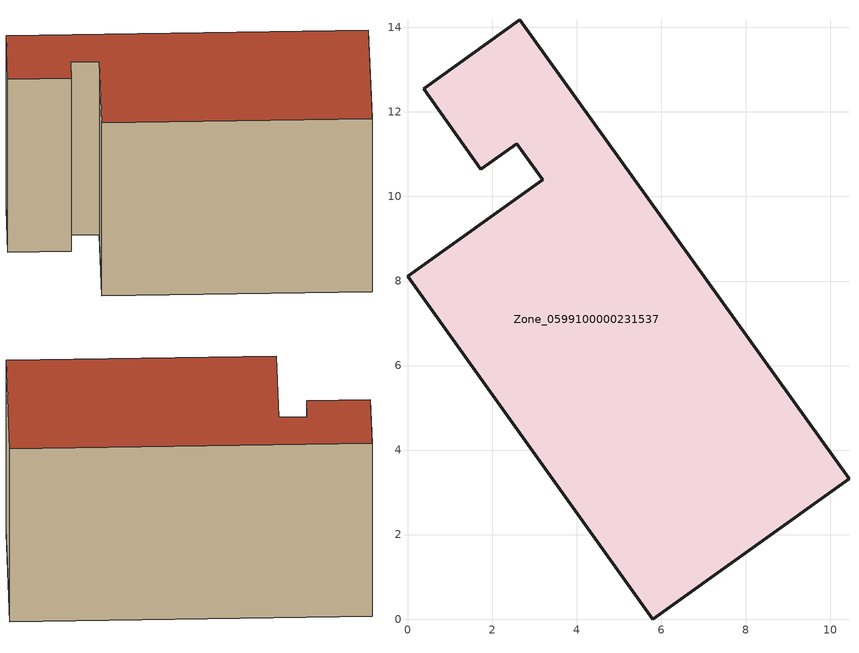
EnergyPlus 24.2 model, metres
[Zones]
Zone_0599100000231537
 floor ground (C_G): 10.45,3.32 5.81,0 0,8.12 3.2,10.4 2.59,11.25 1.74,10.65 0.38,12.55 2.66,14.18 z0
 wall outside (C_F): 2.66,14.18 0.38,12.55 1.74,10.65 2.59,11.25 3.2,10.4 0,8.12 5.81,0 10.45,3.32 2.66,14.18 z0:7.8
 roof outside (C_R): 10.45,3.32 2.66,14.18 0.38,12.55 1.74,10.65 2.59,11.25 3.2,10.4 0,8.12 5.81,0 z7.8
[BUILDING]
Pand.0599100000231537: North Axis=0; Terrain=City; Loads Convergence Tolerance Value=0.04; Temperature Convergence Tolerance Value=0.4; Solar Distribution=FullExterior; Maximum Number of Warmup Days=25; Minimum Number of Warmup Days=1
[Site:Location]
Rotterdam.The.Hague.AP_ZH_NLD Design_Conditions: Latitude=51.96; Longitude=4.45; Time Zone=1; Elevation=-4.5
[SITE:GROUNDTEMPERATURE:BUILDINGSURFACE]
18, 18, 18, 18, 18, 18, 18, 18, 18, 18, 18, 18
[MATERIAL] Thermal Absorptance=0.9; Solar Absorptance=0.7; Visible Absorptance=0.7
Name | Roughness | Thickness | Conductivity | Density | Specific Heat
G.TI.1975-1991 | MediumSmooth | 0.15 | 0.288461 | 540 | 1210
F.TI.1975-1991 | Rough | 0.3 | 0.230769 | 1920 | 840
R.TI.1975-1991 | MediumRough | 0.2 | 0.153846 | 1500 | 1000
[CONSTRUCTION]
C_G: G.TI.1975-1991
C_F: F.TI.1975-1991
C_R: R.TI.1975-1991
[ZONE]
Zone_0599100000231537: Type=1; Multiplier=1; Ceiling Height=Autocalculate; Volume=Autocalculate; Floor Area=autocalculate; Part of Total Floor Area=Yes
[ZONEINFILTRATION:DESIGNFLOWRATE]
Infil_Zone_0599100000231537: Zone or ZoneList or Space or SpaceList=Zone_0599100000231537; Schedule=AlwaysOn; Design Flow Rate Calculation Method=Flow/Area; Flow Rate per Floor Area=0.003; Constant Term Coefficient=1; Temperature Term Coefficient=0; Velocity Term Coefficient=0; Velocity Squared Term Coefficient=0
[HVACTEMPLATE:ZONE:IDEALLOADSAIRSYSTEM]
Zone_0599100000231537: Maximum Heating Supply Air Temperature=50; Minimum Cooling Supply Air Temperature=13; Maximum Heating Supply Air Humidity Ratio=0.0156; Minimum Cooling Supply Air Humidity Ratio=0.0077; Heating Limit=NoLimit; Cooling Limit=NoLimit; Dehumidification Control Type=ConstantSensibleHeatRatio; Cooling Sensible Heat Ratio=0.7; Dehumidification Setpoint=60; Humidification Control Type=None; Humidification Setpoint=30; Outdoor Air Method=None; Outdoor Air Flow Rate per Person=0.00944; Outdoor Air Flow Rate per Zone Floor Area=0; Outdoor Air Flow Rate per Zone=0; Demand Controlled Ventilation Type=None; Outdoor Air Economizer Type=NoEconomizer; Heat Recovery Type=None; Sensible Heat Recovery Effectiveness=0.7; Latent Heat Recovery Effectiveness=0.65
[ZONECONTROL:THERMOSTAT]
ThermostatControl_Zone_0599100000231537: Zone or ZoneList=Zone_0599100000231537; Control Type Schedule=DualSetpointControlType; Control 1=Thermostat_Zone_0599100000231537; Temperature Difference Between Cutout And Setpoint=0
[THERMOSTATSETPOINT:DUALSETPOINT]
Thermostat_Zone_0599100000231537: Heating Setpoint Temperature Schedule=HeatingSetpoint_Zone_0599100000231537; Cooling Setpoint Temperature Schedule=CoolingSetpoint_Zone_0599100000231537
[SCHEDULE:COMPACT]
HeatingSetpoint_Zone_0599100000231537: Through: 12/31, For: AllDays, Until: 24:00, 21
CoolingSetpoint_Zone_0599100000231537: Through: 12/31, For: AllDays, Until: 24:00, 24
DualSetpointControlType: Through: 12/31, For: AllDays, Until: 24:00, 4
AlwaysOn: Through: 12/31, For: AllDays, Until: 24:00, 1
